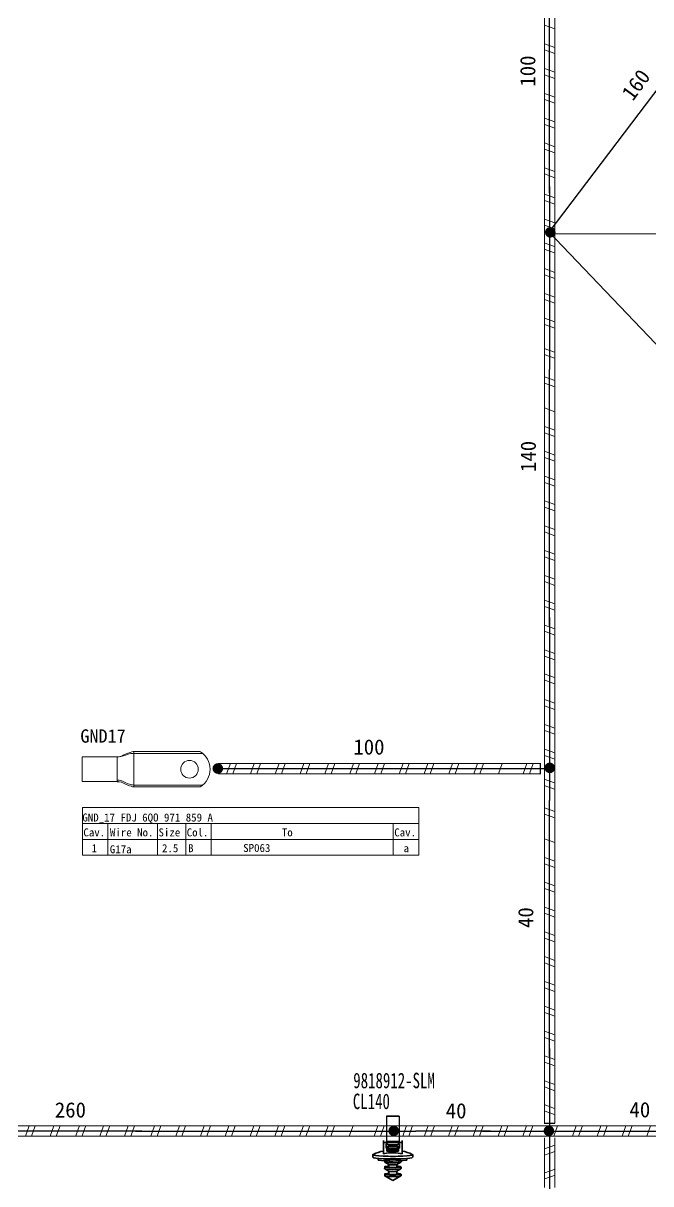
# Model space of a CAD drawing. Header units: millimetres. Extents: x 17 to 3784, y 12 to 1382.
# Drawn here: x 1929.9 to 1989.5, y 104.4 to 214.5 of the extents above; entities that cross this region are included whole.
import ezdxf

# ---------------------------------------------------------------- set-up
doc = ezdxf.new("R2010")
doc.units = ezdxf.units.MM
doc.layers.add('ENT', color=7, linetype='Continuous', lineweight=18)
doc.layers.add('粗实线层', color=7, linetype='Continuous', lineweight=35)
doc.styles.add('FangSong_GB2312_Style', font='simfang.ttf')
doc.styles.add('foton', font='', dxfattribs={"width": 0.7})
doc.styles.get('foton').set_extended_font_data('宋体')

msp = doc.modelspace()

# ---------------------------------------------------------------- hatches: boundary and pattern name
h = msp.add_hatch(color=0)
edge = h.paths.add_edge_path(flags=0)
edge.add_arc((1979.96, 194.65), 0.507, 180, 540)
h = msp.add_hatch(color=0)
edge = h.paths.add_edge_path(flags=0)
edge.add_arc((1948.4, 143.78), 0.507, 180, 540)
h = msp.add_hatch(color=0)
edge = h.paths.add_edge_path(flags=0)
edge.add_arc((1979.91, 143.84), 0.507, 180, 540)
h = msp.add_hatch(color=0)
edge = h.paths.add_edge_path(flags=0)
edge.add_arc((1965.1, 109.4), 0.507, 180, 540)
h = msp.add_hatch(color=0)
edge = h.paths.add_edge_path(flags=0)
edge.add_arc((1979.83, 109.4), 0.507, 180, 540)

# ---------------------------------------------------------------- linework, layer by layer
for p, q in [((1979.85, 194.67), (1996.37, 216.45)), ((1979.8, 194.73), (1998.66, 174.95)), ((1980.04, 194.53), (2007.37, 194.46)), ((1948.44, 144.26), (1948.44, 143.27)), ((1979.01, 144.25), (1979.01, 143.28))]:
    msp.add_line(p, q)
at = {"color": 0}
for p, q in [((1964.4, 110.79), (1964.4, 108.4)), ((1965.62, 110.79), (1965.62, 108.4)), ((1979.39, 110.15), (1980.38, 110.15))]:
    msp.add_line(p, q, dxfattribs=at)
at = {"color": 0, "lineweight": 35, "ltscale": 0.137499}
for p, q in [((1964.4, 110.79), (1965.62, 110.79)), ((1964.4, 108.4), (1965.62, 108.4))]:
    msp.add_line(p, q, dxfattribs=at)
at = {"color": 0, "lineweight": 35, "ltscale": 0.021804}
for p, q in [((1964.12, 108.31), (1964.13, 108.5)), ((1964.38, 107.95), (1964.37, 107.76)), ((1964.46, 107.95), (1964.46, 107.76)), ((1965.57, 107.95), (1965.56, 107.76)), ((1965.9, 108.31), (1965.9, 108.5)), ((1964.46, 107.66), (1964.46, 107.47))]:
    msp.add_line(p, q, dxfattribs=at)
at = {"color": 0, "lineweight": 35, "ltscale": 0.199999}
msp.add_line((1964.12, 108.31), (1965.9, 108.31), dxfattribs=at)
at = {"color": 0, "lineweight": 35, "ltscale": 0.120856}
for p, q in [((1964.12, 108.31), (1964.12, 107.24)), ((1965.9, 108.31), (1965.9, 107.24))]:
    msp.add_line(p, q, dxfattribs=at)
at = {"color": 0, "lineweight": 35, "ltscale": 0.047321}
for p, q in [((1964.37, 107.76), (1964.37, 108.18)), ((1965.65, 107.76), (1965.65, 108.18))]:
    msp.add_line(p, q, dxfattribs=at)
at = {"color": 0, "lineweight": 35, "ltscale": 0.014999}
msp.add_line((1964.5, 108.18), (1964.37, 108.18), dxfattribs=at)
at = {"color": 0, "lineweight": 35, "ltscale": 0.025537}
msp.add_line((1964.38, 107.95), (1964.38, 108.18), dxfattribs=at)
at = {"color": 0, "lineweight": 35, "ltscale": 0.01}
msp.add_line((1964.38, 107.95), (1964.46, 107.95), dxfattribs=at)
at = {"color": 0, "lineweight": 35, "ltscale": 0.032373}
for p, q in [((1964.46, 107.66), (1964.46, 107.95)), ((1964.46, 107.47), (1964.46, 107.76))]:
    msp.add_line(p, q, dxfattribs=at)
at = {"color": 0, "lineweight": 35, "ltscale": 0.012451}
for p, q in [((1964.5, 108.18), (1964.5, 108.07)), ((1965.52, 108.18), (1965.52, 108.07)), ((1964.57, 107.74), (1964.57, 107.63)), ((1965.45, 107.74), (1965.45, 107.63))]:
    msp.add_line(p, q, dxfattribs=at)
at = {"color": 0, "lineweight": 35, "ltscale": 0.114999}
msp.add_line((1965.52, 108.07), (1964.5, 108.07), dxfattribs=at)
at = {"color": 0, "lineweight": 35, "ltscale": 0.1}
for p, q in [((1964.57, 107.94), (1965.45, 107.94)), ((1964.57, 107.55), (1965.46, 107.55))]:
    msp.add_line(p, q, dxfattribs=at)
at = {"color": 0, "lineweight": 35, "ltscale": 0.000439834}
msp.add_line((1964.57, 107.94), (1964.57, 107.94), dxfattribs=at)
at = {"color": 0, "lineweight": 35, "ltscale": 0.099999}
for p, q in [((1964.57, 107.94), (1965.45, 107.94)), ((1964.57, 107.76), (1965.45, 107.76))]:
    msp.add_line(p, q, dxfattribs=at)
at = {"color": 0, "lineweight": 35, "ltscale": 0.019922}
for p, q in [((1964.57, 107.94), (1964.57, 107.76)), ((1965.45, 107.94), (1965.45, 107.76))]:
    msp.add_line(p, q, dxfattribs=at)
at = {"color": 0, "lineweight": 35, "ltscale": 0.018183}
msp.add_line((1965.45, 107.78), (1965.45, 107.94), dxfattribs=at)
at = {"color": 0, "lineweight": 35, "ltscale": 0.000439867}
msp.add_line((1965.45, 107.94), (1965.45, 107.94), dxfattribs=at)
at = {"color": 0, "lineweight": 35, "ltscale": 0.012463}
msp.add_line((1965.52, 108.18), (1965.52, 108.07), dxfattribs=at)
at = {"color": 0, "lineweight": 35, "ltscale": 0.015}
msp.add_line((1965.65, 108.18), (1965.52, 108.18), dxfattribs=at)
at = {"color": 0, "lineweight": 35, "ltscale": 0.009064}
msp.add_line((1965.57, 107.95), (1965.65, 107.95), dxfattribs=at)
at = {"color": 0, "lineweight": 35, "ltscale": 0.113794}
msp.add_line((1965.9, 107.49), (1965.9, 108.5), dxfattribs=at)
at = {"color": 0, "lineweight": 35, "ltscale": 0.027679}
for p, q in [((1963.13, 107.15), (1963.13, 106.9)), ((1966.9, 107.15), (1966.9, 106.9))]:
    msp.add_line(p, q, dxfattribs=at)
at = {"color": 0, "lineweight": 35, "ltscale": 0.010001}
for p, q in [((1964.37, 107.76), (1964.46, 107.76)), ((1965.56, 107.76), (1965.65, 107.76))]:
    msp.add_line(p, q, dxfattribs=at)
at = {"color": 0, "lineweight": 35, "ltscale": 0.01149}
msp.add_line((1964.57, 107.66), (1964.46, 107.66), dxfattribs=at)
at = {"color": 0, "lineweight": 35, "ltscale": 0.124999}
msp.add_line((1965.56, 107.47), (1964.46, 107.47), dxfattribs=at)
at = {"color": 0, "lineweight": 35, "ltscale": 0.002181}
for p, q in [((1964.57, 107.76), (1964.57, 107.74)), ((1965.45, 107.76), (1965.45, 107.74))]:
    msp.add_line(p, q, dxfattribs=at)
at = {"color": 0, "lineweight": 35, "ltscale": 0.099998}
for p, q in [((1964.57, 107.74), (1965.45, 107.74)), ((1964.57, 107.63), (1965.45, 107.63))]:
    msp.add_line(p, q, dxfattribs=at)
at = {"color": 0, "lineweight": 35, "ltscale": 0.009468}
msp.add_line((1964.57, 107.63), (1964.57, 107.55), dxfattribs=at)
at = {"color": 0, "lineweight": 35, "ltscale": 0.002853}
msp.add_line((1965.45, 107.81), (1965.45, 107.78), dxfattribs=at)
at = {"color": 0, "lineweight": 35, "ltscale": 0.023842}
msp.add_line((1965.46, 107.59), (1965.45, 107.8), dxfattribs=at)
at = {"color": 0, "lineweight": 35, "ltscale": 0.001513}
msp.add_line((1965.45, 107.63), (1965.45, 107.64), dxfattribs=at)
at = {"color": 0, "lineweight": 35, "ltscale": 0.010273}
msp.add_line((1965.45, 107.64), (1965.46, 107.55), dxfattribs=at)
at = {"color": 0, "lineweight": 35, "ltscale": 0.012045}
msp.add_line((1965.56, 107.66), (1965.46, 107.66), dxfattribs=at)
at = {"color": 0, "lineweight": 35, "ltscale": 0.004356}
msp.add_line((1965.46, 107.55), (1965.46, 107.59), dxfattribs=at)
at = {"color": 0, "lineweight": 35, "ltscale": 0.032379}
msp.add_line((1965.56, 107.47), (1965.56, 107.76), dxfattribs=at)
at = {"color": 0, "lineweight": 35, "ltscale": 0.01853}
msp.add_line((1964.24, 106.44), (1964.24, 106.61), dxfattribs=at)
at = {"color": 0, "lineweight": 35, "ltscale": 0.019769}
for p, q in [((1964.24, 105.82), (1964.24, 106)), ((1965.79, 105.82), (1965.79, 106))]:
    msp.add_line(p, q, dxfattribs=at)
at = {"color": 0, "lineweight": 35, "ltscale": 0.051177}
msp.add_line((1964.64, 106.2), (1964.25, 106.43), dxfattribs=at)
at = {"color": 0, "lineweight": 35, "ltscale": 0.051179}
for p, q in [((1964.64, 105.58), (1964.25, 105.81)), ((1965.39, 105.58), (1965.78, 105.81))]:
    msp.add_line(p, q, dxfattribs=at)
at = {"color": 0, "lineweight": 35, "ltscale": 0.02207}
for p, q in [((1964.63, 106.55), (1964.63, 106.74)), ((1965.39, 106.55), (1965.39, 106.74))]:
    msp.add_line(p, q, dxfattribs=at)
at = {"color": 0, "lineweight": 35, "ltscale": 0.029858}
for p, q in [((1964.63, 105.94), (1964.63, 106.2)), ((1965.39, 105.94), (1965.39, 106.2))]:
    msp.add_line(p, q, dxfattribs=at)
at = {"color": 0, "lineweight": 35, "ltscale": 0.051178}
msp.add_line((1965.39, 106.2), (1965.78, 106.43), dxfattribs=at)
at = {"color": 0, "lineweight": 35, "ltscale": 0.018536}
msp.add_line((1965.79, 106.44), (1965.79, 106.61), dxfattribs=at)
at = {"color": 0, "lineweight": 35, "ltscale": 0.017883}
for p, q in [((1964.24, 105.14), (1964.24, 105.3)), ((1965.79, 105.14), (1965.79, 105.3))]:
    msp.add_line(p, q, dxfattribs=at)
at = {"color": 0, "lineweight": 35, "ltscale": 0.100609}
msp.add_line((1965.01, 104.68), (1964.25, 105.13), dxfattribs=at)
at = {"color": 0, "lineweight": 35, "ltscale": 0.032245}
for p, q in [((1964.63, 105.3), (1964.63, 105.58)), ((1965.39, 105.3), (1965.39, 105.58))]:
    msp.add_line(p, q, dxfattribs=at)
at = {"color": 0, "lineweight": 35, "ltscale": 0.10061}
msp.add_line((1965.01, 104.68), (1965.78, 105.13), dxfattribs=at)
at = {"color": 7, "linetype": 'Continuous', "lineweight": 25}
for points in [[(1979.89, 198.36), (1979.89, 224.99)], [(1979.89, 198.98), (1979.89, 181.64)], [(1979.89, 157.34), (1979.89, 181.64)], [(1979.89, 158.1), (1979.89, 140.76)], [(1979.99, 143.76), (1948.41, 143.76)]]:
    msp.add_lwpolyline(points, dxfattribs=at)
at = {"color": 7, "linetype": 'Continuous', "lineweight": 13}
for points in [[(1979.89, 222.66), (1979.89, 199.15)], [(1979.89, 198.97), (1979.89, 181.64)], [(1979.89, 181.64), (1979.89, 158.13)], [(1979.89, 158.09), (1979.89, 140.76)], [(1938.98, 144.89), (1939.14, 144.92), (1939.28, 144.96), (1939.43, 145.03), (1939.85, 145.23), (1940.08, 145.31), (1940.23, 145.36), (1940.36, 145.38), (1940.42, 145.38)], [(1946.74, 145.38), (1940.42, 145.38), (1940.42, 142.05), (1946.74, 142.05)], [(1935.51, 144.89), (1938.85, 144.89), (1938.85, 142.54), (1935.51, 142.54), (1935.51, 144.89)], [(1940.42, 145.21), (1940.31, 145.21), (1940.13, 145.19), (1939.99, 145.16), (1939.73, 145.08), (1939.45, 144.99), (1939.26, 144.94), (1939.19, 144.92), (1939.05, 144.9)], [(1946.97, 145.21), (1940.42, 145.21)], [(1955.5, 143.76), (1948.41, 143.76)], [(1940.42, 142.21), (1940.31, 142.22), (1940.2, 142.23), (1940.03, 142.28), (1939.88, 142.33), (1939.62, 142.45), (1939.49, 142.51), (1939.29, 142.6), (1939.22, 142.62), (1939.05, 142.66), (1938.95, 142.68), (1938.85, 142.68)], [(1939.05, 142.52), (1939.23, 142.49), (1939.39, 142.43), (1939.57, 142.34), (1940.01, 142.14), (1940.17, 142.09), (1940.31, 142.05), (1940.42, 142.05)], [(1940.42, 142.21), (1946.97, 142.21)], [(1935.54, 140.08), (1967.48, 140.08)], [(1935.54, 140.08), (1935.54, 135.57)], [(1967.48, 140.08), (1967.48, 135.57)], [(1935.54, 138.55), (1967.48, 138.55)], [(1937.97, 138.55), (1937.97, 135.57)], [(1942.68, 138.55), (1942.68, 135.57)], [(1945.35, 138.55), (1945.35, 135.57)], [(1947.78, 138.55), (1947.78, 135.57)], [(1965.05, 138.55), (1965.05, 135.57)], [(1935.54, 137.06), (1967.48, 137.06)], [(1935.54, 135.57), (1967.48, 135.57)]]:
    msp.add_lwpolyline(points, dxfattribs=at)
at = {"color": 7, "linetype": 'Continuous', "lineweight": 0}
for points in [[(1979.4, 213.24), (1979.4, 215.6)], [(1980.38, 215.6), (1980.38, 213.24)], [(1979.4, 214.3), (1980.38, 213.95)], [(1979.4, 210.89), (1979.4, 213.24)], [(1979.4, 212.54), (1980.38, 212.18)], [(1980.38, 213.24), (1980.38, 210.89)], [(1979.4, 211.95), (1980.38, 211.6)], [(1979.4, 208.53), (1979.4, 210.89)], [(1980.38, 210.89), (1980.38, 208.53)], [(1979.4, 210.18), (1980.38, 209.83)], [(1979.4, 209.59), (1980.38, 209.24)], [(1979.4, 206.18), (1979.4, 208.53)], [(1980.38, 208.53), (1980.38, 206.18)], [(1979.4, 207.83), (1980.38, 207.48)], [(1979.4, 207.24), (1980.38, 206.89)], [(1979.4, 203.83), (1979.4, 206.18)], [(1980.38, 206.18), (1980.38, 203.83)], [(1979.4, 205.47), (1980.38, 205.12)], [(1979.4, 204.89), (1980.38, 204.53)], [(1979.4, 201.47), (1979.4, 203.83)], [(1980.38, 203.83), (1980.38, 201.47)], [(1979.4, 203.12), (1980.38, 202.77)], [(1979.4, 202.53), (1980.38, 202.18)], [(1979.4, 199.12), (1979.4, 201.47)], [(1979.4, 200.77), (1980.38, 200.41)], [(1980.38, 201.47), (1980.38, 199.12)], [(1979.4, 200.18), (1980.38, 199.82)], [(1979.4, 196.62), (1979.4, 199.51)], [(1980.38, 197.91), (1979.4, 198.26)], [(1980.38, 199.26), (1980.38, 196.62)], [(1980.38, 197.32), (1979.4, 197.68)], [(1979.4, 194.26), (1979.4, 196.62)], [(1980.38, 196.62), (1980.38, 194.26)], [(1980.38, 195.56), (1979.4, 195.91)], [(1980.38, 194.97), (1979.4, 195.32)], [(1979.4, 191.91), (1979.4, 194.26)], [(1980.38, 194.26), (1980.38, 191.91)], [(1980.36, 193.29), (1979.38, 193.64)], [(1980.36, 192.7), (1979.38, 193.05)], [(1979.4, 189.55), (1979.4, 191.91)], [(1980.38, 191.91), (1980.38, 189.55)], [(1980.38, 190.85), (1979.4, 191.2)], [(1980.38, 190.26), (1979.4, 190.61)], [(1979.4, 187.2), (1979.4, 189.55)], [(1980.38, 189.55), (1980.38, 187.2)], [(1980.38, 188.49), (1979.4, 188.85)], [(1980.38, 187.91), (1979.4, 188.26)], [(1979.4, 183.84), (1979.4, 187.2)], [(1980.38, 187.2), (1980.38, 183.76)], [(1980.38, 186.14), (1979.4, 186.49)], [(1980.38, 185.55), (1979.4, 185.9)], [(1979.4, 181.64), (1979.4, 183.99)], [(1980.38, 183.99), (1980.38, 181.64)], [(1980.37, 183.29), (1979.39, 183.64)], [(1980.37, 182.7), (1979.39, 183.05)], [(1979.4, 179.28), (1979.4, 181.64)], [(1979.4, 180.93), (1980.38, 180.58)], [(1980.38, 181.64), (1980.38, 179.28)], [(1979.4, 180.34), (1980.38, 179.99)], [(1979.4, 176.93), (1979.4, 179.28)], [(1980.38, 179.28), (1980.38, 176.93)], [(1979.4, 177.99), (1980.38, 177.63)], [(1979.4, 174.57), (1979.4, 176.93)], [(1979.4, 176.22), (1980.38, 175.87)], [(1980.38, 176.93), (1980.38, 174.57)], [(1979.4, 175.63), (1980.38, 175.28)], [(1979.4, 172.22), (1979.4, 174.57)], [(1980.38, 174.57), (1980.38, 172.22)], [(1979.4, 173.87), (1980.38, 173.51)], [(1979.4, 173.28), (1980.38, 172.93)], [(1979.4, 169.87), (1979.4, 172.22)], [(1980.38, 172.22), (1980.38, 169.87)], [(1979.4, 171.51), (1980.38, 171.16)], [(1979.4, 170.92), (1980.38, 170.57)], [(1979.4, 167.51), (1979.4, 169.87)], [(1980.38, 169.87), (1980.38, 167.51)], [(1979.4, 169.16), (1980.38, 168.81)], [(1979.4, 168.57), (1980.38, 168.22)], [(1979.4, 165.16), (1979.4, 167.51)], [(1980.38, 167.51), (1980.38, 165.16)], [(1979.4, 166.8), (1980.38, 166.45)], [(1979.4, 166.22), (1980.38, 165.86)], [(1979.4, 162.8), (1979.4, 165.16)], [(1980.38, 165.16), (1980.38, 162.8)], [(1979.4, 164.45), (1980.38, 164.1)], [(1979.4, 163.86), (1980.38, 163.51)], [(1979.4, 160.45), (1979.4, 162.8)], [(1979.4, 162.1), (1980.38, 161.74)], [(1980.38, 162.8), (1980.38, 160.45)], [(1979.4, 161.51), (1980.38, 161.15)], [(1979.4, 158.09), (1979.4, 160.45)], [(1979.4, 159.74), (1980.38, 159.39)], [(1980.38, 160.45), (1980.38, 158.09)], [(1979.4, 159.15), (1980.38, 158.8)], [(1979.4, 155.74), (1979.4, 158.09)], [(1980.38, 158.09), (1980.38, 155.74)], [(1980.38, 157.03), (1979.4, 157.39)], [(1980.38, 156.44), (1979.4, 156.8)], [(1979.4, 153.38), (1979.4, 155.74)], [(1980.38, 155.74), (1980.38, 153.38)], [(1980.38, 154.68), (1979.4, 155.03)], [(1980.38, 154.09), (1979.4, 154.44)], [(1979.4, 151.03), (1979.4, 153.38)], [(1980.38, 153.38), (1980.38, 151.03)], [(1980.36, 152.41), (1979.38, 152.76)], [(1980.36, 151.82), (1979.38, 152.18)], [(1979.4, 148.67), (1979.4, 151.03)], [(1980.38, 151.03), (1980.38, 148.67)], [(1980.38, 149.97), (1979.4, 150.32)], [(1980.38, 149.38), (1979.4, 149.73)], [(1979.4, 146.32), (1979.4, 148.67)], [(1980.38, 148.67), (1980.38, 146.32)], [(1980.38, 147.61), (1979.4, 147.97)], [(1980.38, 147.03), (1979.4, 147.38)], [(1979.4, 142.96), (1979.4, 146.32)], [(1980.38, 145.26), (1979.4, 145.61)], [(1980.38, 146.32), (1980.38, 142.88)], [(1948.44, 144.25), (1950.79, 144.25)], [(1949.23, 143.29), (1949.59, 144.27)], [(1949.82, 143.29), (1950.18, 144.27)], [(1950.79, 144.25), (1953.15, 144.25)], [(1951.5, 143.27), (1951.85, 144.25)], [(1952.09, 143.27), (1952.44, 144.25)], [(1953.15, 144.25), (1955.5, 144.25)], [(1953.86, 143.27), (1954.21, 144.25)], [(1954.44, 143.27), (1954.8, 144.25)], [(1955.5, 144.25), (1957.86, 144.25)], [(1956.56, 144.25), (1956.21, 143.27)], [(1957.15, 144.25), (1956.8, 143.27)], [(1957.86, 144.25), (1960.21, 144.25)], [(1958.92, 144.25), (1958.56, 143.27)], [(1959.51, 144.25), (1959.15, 143.27)], [(1960.21, 144.25), (1962.57, 144.25)], [(1961.27, 144.25), (1960.92, 143.27)], [(1961.86, 144.25), (1961.51, 143.27)], [(1962.57, 144.25), (1964.92, 144.25)], [(1963.63, 144.25), (1963.27, 143.27)], [(1964.21, 144.25), (1963.86, 143.27)], [(1964.92, 144.25), (1967.27, 144.25)], [(1965.98, 144.25), (1965.63, 143.27)], [(1966.57, 144.25), (1966.21, 143.27)], [(1967.27, 144.25), (1969.63, 144.25)], [(1968.33, 144.25), (1967.98, 143.27)], [(1968.92, 144.25), (1968.57, 143.27)], [(1969.63, 144.25), (1971.98, 144.25)], [(1970.69, 144.25), (1970.34, 143.27)], [(1971.28, 144.25), (1970.92, 143.27)], [(1971.98, 144.25), (1974.34, 144.25)], [(1973.04, 144.25), (1972.69, 143.27)], [(1973.63, 144.25), (1973.28, 143.27)], [(1974.34, 144.25), (1976.69, 144.25)], [(1975.4, 144.25), (1975.04, 143.27)], [(1976.69, 144.25), (1979.05, 144.25)], [(1977.75, 144.25), (1977.4, 143.27)], [(1978.34, 144.25), (1977.99, 143.27)], [(1980.38, 144.67), (1979.4, 145.02)], [(1950.79, 143.27), (1948.44, 143.27)], [(1953.15, 143.27), (1950.79, 143.27)], [(1955.5, 143.27), (1953.15, 143.27)], [(1957.86, 143.27), (1955.5, 143.27)], [(1960.21, 143.27), (1957.86, 143.27)], [(1962.57, 143.27), (1960.21, 143.27)], [(1964.92, 143.27), (1962.57, 143.27)], [(1967.27, 143.27), (1964.92, 143.27)], [(1969.63, 143.27), (1967.27, 143.27)], [(1971.98, 143.27), (1969.63, 143.27)], [(1974.34, 143.27), (1971.98, 143.27)], [(1976.69, 143.27), (1974.34, 143.27)], [(1979.05, 143.27), (1976.69, 143.27)], [(1980.37, 142.41), (1979.39, 142.76)], [(1980.37, 141.82), (1979.39, 142.17)], [(1979.4, 140.76), (1979.4, 143.11)], [(1980.38, 143.11), (1980.38, 140.76)], [(1979.4, 138.4), (1979.4, 140.76)], [(1979.4, 140.05), (1980.38, 139.7)], [(1980.38, 140.76), (1980.38, 138.4)], [(1979.4, 139.46), (1980.38, 139.11)], [(1979.4, 136.05), (1979.4, 138.4)], [(1980.38, 138.4), (1980.38, 136.05)], [(1979.4, 137.11), (1980.38, 136.76)], [(1979.4, 133.69), (1979.4, 136.05)], [(1980.38, 136.05), (1980.38, 133.69)], [(1979.4, 135.34), (1980.38, 134.99)], [(1979.4, 134.75), (1980.38, 134.4)], [(1979.4, 131.34), (1979.4, 133.69)], [(1980.38, 133.69), (1980.38, 131.34)], [(1979.4, 132.99), (1980.38, 132.64)], [(1979.4, 132.4), (1980.38, 132.05)], [(1979.4, 130.63), (1980.38, 130.28)]]:
    msp.add_lwpolyline(points, dxfattribs=at)
at = {"color": 0, "linetype": 'Continuous', "lineweight": 13}
for points in [[(1979.89, 140.76), (1979.89, 117.25)], [(1979.89, 117.21), (1979.89, 109.39)], [(1941.19, 109.39), (1923.86, 109.39)], [(1964.89, 109.39), (1941.38, 109.39)], [(1974.3, 109.39), (1967.2, 109.39)], [(1997.84, 109.39), (1974.33, 109.39)]]:
    msp.add_lwpolyline(points, dxfattribs=at)
at = {"color": 0, "linetype": 'Continuous', "lineweight": 25}
for points in [[(1979.89, 116.46), (1979.89, 140.76)], [(1979.89, 117.22), (1979.89, 109.39)], [(1941.2, 109.39), (1923.86, 109.39)], [(1940.59, 109.39), (1967.21, 109.39)], [(1974.3, 109.39), (1967.2, 109.39)], [(1973.54, 109.39), (1997.84, 109.39)], [(1979.9, 108.94), (1979.9, 93.77)]]:
    msp.add_lwpolyline(points, dxfattribs=at)
at = {"color": 0, "linetype": 'Continuous', "lineweight": 0}
for points in [[(1979.4, 128.99), (1979.4, 131.34)], [(1980.38, 131.34), (1980.38, 128.99)], [(1979.4, 130.05), (1980.38, 129.69)], [(1979.4, 126.63), (1979.4, 128.99)], [(1980.38, 128.99), (1980.38, 126.63)], [(1979.4, 128.28), (1980.38, 127.93)], [(1979.4, 127.69), (1980.38, 127.34)], [(1979.4, 124.28), (1979.4, 126.63)], [(1980.38, 126.63), (1980.38, 124.28)], [(1979.4, 125.93), (1980.38, 125.57)], [(1979.4, 125.34), (1980.38, 124.98)], [(1979.4, 121.92), (1979.4, 124.28)], [(1979.4, 123.57), (1980.38, 123.22)], [(1980.38, 124.28), (1980.38, 121.92)], [(1979.4, 122.98), (1980.38, 122.63)], [(1979.4, 119.57), (1979.4, 121.92)], [(1979.4, 121.22), (1980.38, 120.86)], [(1980.38, 121.92), (1980.38, 119.57)], [(1979.4, 120.63), (1980.38, 120.27)], [(1979.4, 117.21), (1979.4, 119.57)], [(1980.38, 119.57), (1980.38, 117.21)], [(1979.4, 118.86), (1980.38, 118.51)], [(1979.4, 118.27), (1980.38, 117.92)], [(1979.4, 114.86), (1979.4, 117.21)], [(1980.38, 117.21), (1980.38, 114.86)], [(1980.38, 116.16), (1979.4, 116.51)], [(1980.38, 115.57), (1979.4, 115.92)], [(1979.4, 112.51), (1979.4, 114.86)], [(1980.38, 114.86), (1980.38, 112.51)], [(1980.38, 113.8), (1979.4, 114.15)], [(1980.38, 113.21), (1979.4, 113.57)], [(1979.4, 110.15), (1979.4, 112.51)], [(1980.38, 112.51), (1980.38, 110.15)], [(1980.36, 111.53), (1979.38, 111.89)], [(1980.36, 110.95), (1979.38, 111.3)], [(1929.42, 109.88), (1931.78, 109.88)], [(1930.13, 108.9), (1930.48, 109.88)], [(1930.72, 108.9), (1931.07, 109.88)], [(1931.78, 109.88), (1934.13, 109.88)], [(1932.48, 108.9), (1932.84, 109.88)], [(1933.07, 108.9), (1933.43, 109.88)], [(1934.13, 109.88), (1936.49, 109.88)], [(1934.93, 108.92), (1935.28, 109.9)], [(1935.52, 108.92), (1935.87, 109.9)], [(1936.49, 109.88), (1938.84, 109.88)], [(1937.19, 108.9), (1937.55, 109.88)], [(1937.78, 108.9), (1938.14, 109.88)], [(1938.84, 109.88), (1941.74, 109.88)], [(1939.55, 108.9), (1939.9, 109.88)], [(1940.14, 108.9), (1940.49, 109.88)], [(1941.34, 109.88), (1943.7, 109.88)], [(1942.4, 109.88), (1942.05, 108.9)], [(1942.99, 109.88), (1942.64, 108.9)], [(1943.7, 109.88), (1946.05, 109.88)], [(1944.76, 109.88), (1944.4, 108.9)], [(1945.34, 109.88), (1944.99, 108.9)], [(1946.05, 109.88), (1948.41, 109.88)], [(1947.11, 109.88), (1946.76, 108.9)], [(1947.7, 109.88), (1947.35, 108.9)], [(1948.41, 109.88), (1950.76, 109.88)], [(1949.46, 109.88), (1949.11, 108.9)], [(1950.05, 109.88), (1949.7, 108.9)], [(1950.76, 109.88), (1953.11, 109.88)], [(1951.82, 109.88), (1951.47, 108.9)], [(1952.41, 109.88), (1952.05, 108.9)], [(1953.11, 109.88), (1955.47, 109.88)], [(1954.17, 109.88), (1953.82, 108.9)], [(1954.76, 109.88), (1954.41, 108.9)], [(1955.47, 109.88), (1957.82, 109.88)], [(1956.53, 109.88), (1956.17, 108.9)], [(1957.12, 109.88), (1956.76, 108.9)], [(1957.82, 109.88), (1960.18, 109.88)], [(1958.88, 109.88), (1958.53, 108.9)], [(1959.47, 109.88), (1959.12, 108.9)], [(1960.18, 109.88), (1962.53, 109.88)], [(1961.24, 109.88), (1960.88, 108.9)], [(1962.53, 109.88), (1964.89, 109.88)], [(1963.59, 109.88), (1963.24, 108.9)], [(1964.18, 109.88), (1963.83, 108.9)], [(1964.89, 109.88), (1967.24, 109.88)], [(1965.95, 108.91), (1966.3, 109.9)], [(1966.53, 108.91), (1966.89, 109.9)], [(1967.23, 109.88), (1969.59, 109.88)], [(1968.03, 108.92), (1968.38, 109.9)], [(1968.62, 108.92), (1968.97, 109.9)], [(1969.59, 109.88), (1971.94, 109.88)], [(1970.3, 108.9), (1970.65, 109.88)], [(1970.88, 108.9), (1971.24, 109.88)], [(1971.94, 109.88), (1974.3, 109.88)], [(1972.65, 108.9), (1973, 109.88)], [(1973.24, 108.9), (1973.59, 109.88)], [(1974.3, 109.88), (1976.65, 109.88)], [(1975.36, 109.88), (1975, 108.9)], [(1975.94, 109.88), (1975.59, 108.9)], [(1976.65, 109.88), (1979.01, 109.88)], [(1977.71, 109.88), (1977.36, 108.9)], [(1978.3, 109.88), (1977.95, 108.9)], [(1979.01, 109.88), (1981.36, 109.88)], [(1980.07, 109.88), (1979.71, 108.9)], [(1980.65, 109.88), (1980.3, 108.9)], [(1981.36, 109.88), (1983.71, 109.88)], [(1982.42, 109.88), (1982.07, 108.9)], [(1983.01, 109.88), (1982.65, 108.9)], [(1983.71, 109.88), (1986.07, 109.88)], [(1984.77, 109.88), (1984.42, 108.9)], [(1985.36, 109.88), (1985.01, 108.9)], [(1986.07, 109.88), (1988.42, 109.88)], [(1987.13, 109.88), (1986.77, 108.9)], [(1987.72, 109.88), (1987.36, 108.9)], [(1988.42, 109.88), (1990.78, 109.88)], [(1989.48, 109.88), (1989.13, 108.9)], [(1931.78, 108.9), (1929.42, 108.9)], [(1934.13, 108.9), (1931.78, 108.9)], [(1936.49, 108.9), (1934.13, 108.9)], [(1938.84, 108.9), (1936.49, 108.9)], [(1941.48, 108.9), (1938.84, 108.9)], [(1943.7, 108.9), (1941.34, 108.9)], [(1946.05, 108.9), (1943.7, 108.9)], [(1948.41, 108.9), (1946.05, 108.9)], [(1950.76, 108.9), (1948.41, 108.9)], [(1953.11, 108.9), (1950.76, 108.9)], [(1955.47, 108.9), (1953.11, 108.9)], [(1957.82, 108.9), (1955.47, 108.9)], [(1960.18, 108.9), (1957.82, 108.9)], [(1962.53, 108.9), (1960.18, 108.9)], [(1964.89, 108.9), (1962.53, 108.9)], [(1967.24, 108.9), (1964.89, 108.9)], [(1969.59, 108.9), (1967.23, 108.9)], [(1971.94, 108.9), (1969.59, 108.9)], [(1974.3, 108.9), (1971.94, 108.9)], [(1976.65, 108.9), (1974.3, 108.9)], [(1979.01, 108.9), (1976.65, 108.9)], [(1981.36, 108.9), (1979.01, 108.9)], [(1979.41, 108.75), (1979.41, 106.4)], [(1979.41, 107.69), (1980.39, 108.04)], [(1980.39, 106.4), (1980.39, 108.75)], [(1983.71, 108.9), (1981.36, 108.9)], [(1986.07, 108.9), (1983.71, 108.9)], [(1988.42, 108.9), (1986.07, 108.9)], [(1990.78, 108.9), (1988.42, 108.9)], [(1979.41, 107.1), (1980.39, 107.45)], [(1979.41, 106.4), (1979.41, 104.04)], [(1979.43, 105.42), (1980.41, 105.78)], [(1980.39, 104.04), (1980.39, 106.4)], [(1979.43, 104.84), (1980.41, 105.19)]]:
    msp.add_lwpolyline(points, dxfattribs=at)
at = {"color": 0, "lineweight": 35}
msp.add_lwpolyline([(1965.9, 107.49), (1965.9, 107.49), (1965.9, 107.49), (1965.9, 107.49), (1965.9, 107.24)], dxfattribs=at)
at = {"color": 7, "linetype": 'Continuous', "lineweight": 13}
msp.add_circle((1945.71, 143.71), 0.833, dxfattribs=at)
for centre, radius, start, end in [((1945.71, 143.71), 1.96, 302, 58), ((1938.85, 146.5), 1.62, 270, 277), ((1938.85, 140.97), 1.57, 83, 90), ((1938.85, 140.94), 1.59, 83, 90)]:
    msp.add_arc(centre, radius, start, end, dxfattribs=at)
at = {"color": 0, "lineweight": 35}
for centre, radius, start, end in [((1965.01, 103.15), 4.43, 101.5926, 114.6806), ((1965.01, 103.03), 4.3, 98.0608, 101.8594), ((1965.01, 103.02), 4.31, 78.1064, 98.0601), ((1965.01, 103.15), 4.43, 65.3204, 78.4449)]:
    msp.add_arc(centre, radius, start, end, dxfattribs=at)
for centre, major_axis, ratio, start_param, end_param in [((1965.01, 107.15), (1.88, 0), 0.087133, 2.954112, 3.141636), ((1965.01, 107.15), (1.88, 0), 0.087133, 3.141636, 4.208645), ((1965.01, 106.9), (-1.88, 0), 0.087133, 0, 1.067052), ((1965.01, 107.15), (-1.88, 0), 0.087133, 1.067052, 3.141614), ((1965.01, 106.9), (1.88, 0), 0.087133, 4.208645, 6.279441), ((1965.45, 107.58), (0, 0.221), 0.00373, 5.995159, 6.283185), ((1965.45, 107.58), (0, 0.221), 0.00373, 0, 0.087245), ((1965.45, 107.42), (0, 0.221), 0.00373, 6.048679, 6.283185), ((1965.01, 107.15), (-1.88, 0), 0.087133, 3.141614, 3.329066), ((1965.01, 106.9), (-1.88, 0), 0.087133, 3.137849, 3.141636), ((1965.01, 106.61), (-0.775, 0), 0.087133, 5.225993, 6.283145), ((1965.01, 106.61), (-0.775, 0), 0.087133, 6.283145, 6.429275), ((1965.01, 106.44), (-0.775, 0), 0.087133, 6.283145, 6.429275), ((1965.01, 106), (-0.775, 0), 0.087133, 5.225993, 6.283145), ((1965.01, 106), (-0.775, 0), 0.087133, 6.283145, 6.429275), ((1965.01, 105.82), (-0.775, 0), 0.087133, 6.283145, 6.429275), ((1965.01, 106.61), (-0.775, 0), 0.087133, 0.14609, 2.995504), ((1965.01, 106.44), (-0.775, 0), 0.087133, 0.14609, 2.995504), ((1965.01, 106), (-0.775, 0), 0.087133, 0.14609, 2.995504), ((1965.01, 105.82), (-0.775, 0), 0.087133, 0.14609, 2.995504), ((1965.01, 106.75), (-0.381, 0), 0.087133, 0.183505, 2.958112), ((1965.01, 106.21), (-0.381, 0), 0.087133, 0.14609, 2.995504), ((1965.01, 106.61), (-0.775, 0), 0.087133, 3.141552, 4.198784), ((1965.01, 106), (-0.775, 0), 0.087133, 3.141552, 4.198784), ((1965.01, 106.61), (-0.775, 0), 0.087133, 2.995504, 3.141552), ((1965.01, 106.44), (-0.775, 0), 0.087133, 2.995504, 3.141552), ((1965.01, 106), (-0.775, 0), 0.087133, 2.995504, 3.141552), ((1965.01, 105.82), (-0.775, 0), 0.087133, 2.995504, 3.141552), ((1965.01, 105.3), (-0.775, 0), 0.087133, 5.225993, 6.283145), ((1965.01, 105.3), (-0.775, 0), 0.087133, 6.283145, 9.424737), ((1965.01, 105.14), (-0.775, 0), 0.087133, 6.283145, 6.429275), ((1965.01, 105.14), (-0.775, 0), 0.087133, 0.14609, 2.995504), ((1965.01, 105.3), (-0.381, 0), 0.087133, 6.283145, 7.350238), ((1965.01, 105.59), (-0.381, 0), 0.087133, 0.14609, 2.995504), ((1965.01, 105.3), (-0.381, 0), 0.087133, 1.067052, 3.141552), ((1965.01, 105.3), (-0.775, 0), 0.087133, 3.141552, 4.198784), ((1965.01, 105.14), (-0.775, 0), 0.087133, 2.995504, 3.141552)]:
    msp.add_ellipse(centre, major_axis=major_axis, ratio=ratio, start_param=start_param, end_param=end_param, dxfattribs=at)
at = {"layer": '粗实线层', "color": 0}
for p, q in [((1963.61, 106.79), (1963.61, 106.62)), ((1966.34, 106.63), (1966.34, 106.79))]:
    msp.add_line(p, q, dxfattribs=at)
msp.add_arc((1964.94, 117.4), 10.86, 262.9696, 277.4029, dxfattribs=at)

# ---------------------------------------------------------------- texts
at = {"color": 7, "linetype": 'Continuous', "style": 'FangSong_GB2312_Style'}
for s, rotation, p in [('100', 90, (1978.54, 208.47)), ('160', 53.8206, (1987.8, 207.03)), ('140', 90, (1978.59, 171.91))]:
    msp.add_text(s, height=1.447, rotation=rotation, dxfattribs=at).set_placement(p)
at = {"color": 0, "linetype": 'Continuous', "style": 'FangSong_GB2312_Style'}
for s, height, p in [('GND17', 1.265, (1935.35, 146.23)), ('260', 1.447, (1932.93, 110.67)), ('40', 1.447, (1970.04, 110.59)), ('40', 1.447, (1987.48, 110.69))]:
    msp.add_text(s, height=height, dxfattribs=at).set_placement(p)
at = {"color": 7, "linetype": 'Continuous', "style": 'FangSong_GB2312_Style'}
for s, height, p in [('100', 1.447, (1961.27, 145.1)), ('GND_17 FDJ 6QO 971 859 A', 0.7593, (1935.54, 138.75)), ('Cav.', 0.759, (1935.64, 137.34)), ('Wire No.', 0.759, (1938.16, 137.34)), ('Size', 0.759, (1942.77, 137.34)), ('Col.', 0.759, (1945.45, 137.34)), ('To', 0.759, (1954.48, 137.34)), ('Cav.', 0.759, (1965.15, 137.34)), ('1', 0.759, (1936.41, 135.84)), ('2.5', 0.759, (1943.1, 135.84)), ('B', 0.759, (1945.58, 135.84)), ('SP063', 0.759, (1950.81, 135.86)), ('G17a', 0.759, (1938.15, 135.74)), ('a', 0.759, (1966.03, 135.84))]:
    msp.add_text(s, height=height, dxfattribs=at).set_placement(p)
at = {"color": 0, "linetype": 'Continuous', "style": 'FangSong_GB2312_Style'}
msp.add_text('40', height=1.447, rotation=90, dxfattribs=at).set_placement((1978.35, 128.65))
at = {"layer": 'ENT', "color": 0, "char_height": 1.4722, "width": 159.9171, "attachment_point": 1, "style": 'foton'}
for s, insert in [('{\\T1.004;9818912-SLM}', (1961.26, 114.92)), ('{\\T1.004;CL140}', (1961.22, 112.94))]:
    msp.add_mtext(s, dxfattribs=dict(at, insert=insert))

doc.saveas('drawing.dxf')
